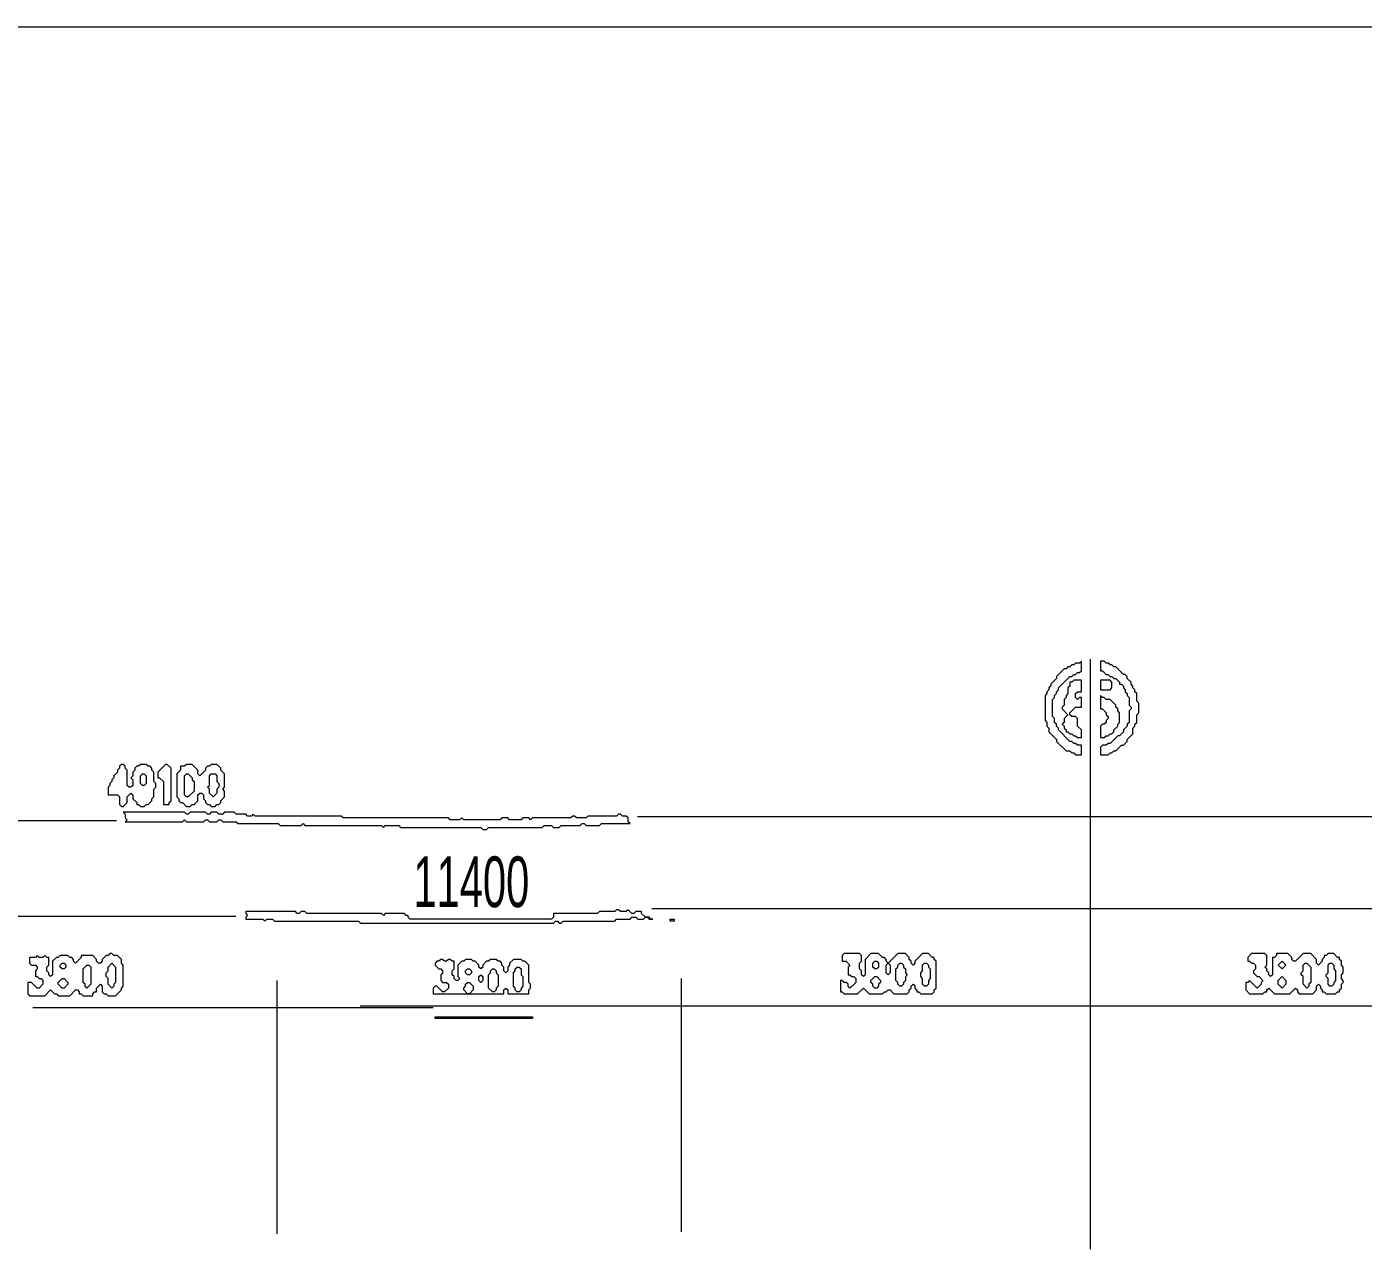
# Model space of a CAD drawing. Header units: millimetres. Extents: x 4 to 412, y 3 to 290.
# Drawn here: x 195.5 to 256.7, y 233.8 to 289.8 of the extents above; entities that cross this region are included whole.
import ezdxf

# ---------------------------------------------------------------- set-up
doc = ezdxf.new("R2010")
doc.units = ezdxf.units.MM
for name, color, linetype, lineweight in [('OCR_TEXT', 6, 'CONTINUOUS', 0), ('TRACE_STRAIGHT', 5, 'CONTINUOUS', 0), ('TRACE_TEXT_SYMBOL', 6, 'CONTINUOUS', 0)]:
    doc.layers.add(name, color=color, linetype=linetype, lineweight=lineweight)
doc.styles.add('wqy-unicode', font='wqy-unicode')

msp = doc.modelspace()

# ---------------------------------------------------------------- linework, layer by layer
at = {"layer": 'TRACE_STRAIGHT', "color": 5}
for p, q in [((119.188, 289.77), (383.528, 289.77)), ((244.217, 260.796), (244.217, 233.769)), ((110.291, 253.41), (199.614, 253.41)), ((223.479, 253.599), (322.454, 253.599)), ((224.143, 249.376), (295.84, 249.376)), ((171.922, 249.026), (205.089, 249.026)), ((206.968, 246.084), (206.968, 234.475)), ((225.473, 246.171), (225.473, 234.573)), ((195.783, 244.845), (214.119, 244.845)), ((210.779, 244.914), (298.55, 244.914))]:
    msp.add_line(p, q, dxfattribs=at)
at = {"layer": 'TRACE_TEXT_SYMBOL', "color": 6}
for points in [[(243.807, 260.709), (243.719, 260.621), (243.544, 260.621), (243.457, 260.534), (243.369, 260.534), (243.281, 260.446), (243.194, 260.446), (243.106, 260.358), (243.019, 260.358), (242.668, 260.008), (242.668, 259.921), (242.406, 259.658), (242.406, 259.57), (242.318, 259.483), (242.318, 259.395), (242.231, 259.308), (242.231, 259.22), (242.143, 259.132), (242.143, 257.994), (242.231, 257.906), (242.231, 257.731), (242.318, 257.644), (242.318, 257.468), (242.668, 257.118), (242.668, 257.031), (243.106, 256.593), (243.281, 256.593), (243.369, 256.505), (243.457, 256.505), (243.544, 256.418), (243.807, 256.418), (243.807, 256.855), (243.632, 256.855), (243.544, 256.943), (243.457, 256.943), (243.369, 257.031), (243.281, 257.031), (242.756, 257.556), (242.756, 257.644), (242.668, 257.731), (242.668, 257.819), (242.581, 257.906), (242.581, 258.082), (242.493, 258.169), (242.493, 258.957), (242.581, 259.045), (242.581, 259.132), (242.668, 259.22), (242.668, 259.308), (242.756, 259.395), (242.756, 259.483), (243.281, 260.008), (243.369, 260.008), (243.457, 260.096), (243.544, 260.096), (243.632, 260.183), (243.719, 260.183), (243.807, 260.271)], [(243.457, 259.833), (243.369, 259.745), (243.281, 259.745), (243.281, 259.57), (243.194, 259.483), (243.194, 259.22), (243.106, 259.132), (243.106, 259.045), (243.019, 258.957), (243.019, 258.695), (242.931, 258.607), (242.931, 258.519), (243.194, 258.257), (243.019, 258.082), (243.019, 257.906), (242.931, 257.819), (243.019, 257.731), (243.019, 257.644), (243.106, 257.556), (243.106, 257.468), (243.194, 257.468), (243.281, 257.381), (243.369, 257.381), (243.457, 257.293), (243.544, 257.293), (243.632, 257.206), (243.807, 257.206), (243.807, 257.556), (243.632, 257.731), (243.632, 258.082), (243.544, 258.169), (243.369, 258.169), (243.281, 258.257), (243.281, 258.344), (243.544, 258.607), (243.807, 258.607), (243.807, 259.045), (243.719, 259.045), (243.632, 258.957), (243.544, 259.045), (243.544, 259.22), (243.632, 259.308), (243.807, 259.308), (243.807, 259.833)], [(244.683, 259.833), (244.683, 259.395), (245.121, 259.395), (245.208, 259.483), (245.208, 259.745), (245.121, 259.833)], [(244.683, 259.132), (244.683, 258.519), (244.77, 258.519), (244.945, 258.344), (244.945, 258.257), (245.033, 258.169), (245.033, 258.082), (244.945, 257.994), (244.945, 257.906), (244.858, 257.819), (244.77, 257.819), (244.683, 257.731), (244.683, 257.206), (244.858, 257.206), (244.945, 257.293), (245.033, 257.293), (245.121, 257.381), (245.208, 257.381), (245.296, 257.468), (245.296, 257.556), (245.471, 257.731), (245.471, 257.819), (245.558, 257.906), (245.558, 258.344), (245.471, 258.432), (245.471, 258.519), (245.383, 258.607), (245.383, 258.695), (245.121, 258.957), (244.945, 258.957), (244.858, 259.045), (244.77, 259.045)], [(199.845, 255.98), (199.757, 255.892), (199.757, 255.805), (199.669, 255.717), (199.669, 255.629), (199.494, 255.454), (199.494, 255.367), (199.407, 255.279), (199.407, 255.192), (199.319, 255.104), (199.319, 255.016), (199.232, 254.929), (199.232, 254.579), (199.669, 254.579), (199.757, 254.491), (199.757, 254.141), (199.845, 254.053), (199.932, 254.053), (200.107, 254.228), (200.107, 254.491), (200.282, 254.666), (200.37, 254.579), (200.37, 254.403), (200.545, 254.228), (200.545, 254.141), (200.633, 254.141), (200.72, 254.053), (200.895, 254.053), (200.983, 254.141), (201.071, 254.141), (201.246, 254.316), (201.246, 254.403), (201.333, 254.491), (201.333, 254.841), (201.421, 254.929), (201.421, 255.104), (201.333, 255.192), (201.333, 255.629), (201.246, 255.717), (201.246, 255.805), (201.158, 255.892), (201.071, 255.892), (200.983, 255.98), (200.72, 255.98), (200.633, 255.892), (200.545, 255.892), (200.458, 255.805), (200.458, 255.717), (200.37, 255.629), (200.37, 255.454), (200.282, 255.367), (200.37, 255.279), (200.37, 255.016), (200.282, 254.929), (200.195, 254.929), (200.107, 255.016), (200.107, 255.717), (200.02, 255.805), (200.02, 255.892), (199.932, 255.98)], [(201.859, 255.98), (201.509, 255.629), (201.509, 255.367), (201.596, 255.367), (201.771, 255.192), (201.771, 254.141), (202.034, 254.141), (202.034, 254.228), (202.122, 254.316), (202.122, 255.805), (201.946, 255.98)], [(202.822, 255.98), (202.735, 255.892), (202.559, 255.892), (202.559, 255.717), (202.384, 255.542), (202.384, 254.491), (202.472, 254.403), (202.472, 254.316), (202.559, 254.228), (202.647, 254.228), (202.822, 254.053), (202.997, 254.053), (203.085, 254.141), (203.172, 254.141), (203.348, 254.316), (203.348, 254.579), (203.435, 254.666), (203.523, 254.666), (203.61, 254.579), (203.61, 254.403), (203.698, 254.316), (203.698, 254.228), (203.785, 254.141), (203.873, 254.141), (203.961, 254.053), (204.136, 254.053), (204.223, 254.141), (204.311, 254.141), (204.398, 254.228), (204.398, 254.316), (204.574, 254.491), (204.574, 254.754), (204.486, 254.841), (204.574, 254.929), (204.574, 255.542), (204.398, 255.717), (204.398, 255.805), (204.223, 255.98), (203.961, 255.98), (203.873, 255.892), (203.785, 255.892), (203.698, 255.805), (203.698, 255.717), (203.435, 255.454), (203.348, 255.542), (203.348, 255.717), (203.085, 255.98)], [(200.72, 255.454), (200.808, 255.542), (200.895, 255.542), (200.983, 255.454), (200.983, 255.104), (200.895, 255.016), (200.808, 255.016), (200.72, 255.104)], [(202.735, 255.454), (202.822, 255.542), (202.91, 255.542), (203.085, 255.367), (203.085, 255.279), (203.172, 255.192), (203.172, 254.754), (202.91, 254.491), (202.822, 254.491), (202.735, 254.579)], [(203.873, 255.454), (203.961, 255.542), (204.136, 255.542), (204.223, 255.454), (204.223, 255.192), (204.311, 255.104), (204.311, 254.929), (204.223, 254.841), (204.223, 254.666), (204.048, 254.491), (203.873, 254.666), (203.873, 254.841), (203.785, 254.929), (203.873, 255.016)], [(222.526, 249.324), (222.439, 249.237), (221.738, 249.237), (221.651, 249.149), (219.636, 249.149), (219.636, 248.974), (219.549, 248.886), (213.068, 248.886), (212.981, 248.974), (212.981, 249.061), (212.893, 249.061), (212.806, 249.149), (211.93, 249.149), (211.842, 249.061), (211.755, 249.149), (208.339, 249.149), (208.252, 249.237), (208.077, 249.237), (207.989, 249.149), (207.901, 249.149), (207.814, 249.237), (205.537, 249.237), (205.537, 249.149), (205.624, 249.061), (205.537, 248.974), (205.537, 248.886), (206.325, 248.886), (206.413, 248.799), (206.5, 248.886), (206.763, 248.886), (206.851, 248.799), (210.704, 248.799), (210.791, 248.711), (219.636, 248.711), (219.724, 248.799), (219.812, 248.799), (219.899, 248.711), (219.987, 248.711), (220.074, 248.799), (222.439, 248.799), (222.526, 248.886), (223.139, 248.886), (223.227, 248.974), (223.402, 248.974), (223.49, 248.886), (223.752, 248.886), (223.84, 248.974), (223.928, 248.974), (224.015, 248.886), (224.19, 248.886), (224.103, 248.886), (224.015, 248.974), (223.84, 248.974), (223.665, 249.149), (223.665, 249.237), (223.402, 249.237), (223.315, 249.149), (223.227, 249.149), (223.052, 249.324), (222.964, 249.237), (222.701, 249.237), (222.614, 249.324)], [(224.978, 248.886), (225.154, 248.886), (225.154, 248.799), (224.978, 248.799)], [(197.042, 246.784), (197.13, 246.872), (197.217, 246.872), (197.305, 246.784), (197.305, 246.697), (197.217, 246.609), (197.13, 246.609), (197.042, 246.697)], [(198.268, 246.784), (198.356, 246.784), (198.443, 246.697), (198.443, 245.909), (198.268, 245.734), (198.181, 245.821), (198.181, 245.909), (198.093, 245.996), (198.093, 246.609)], [(199.407, 246.872), (199.582, 246.697), (199.582, 245.996), (199.494, 245.909), (199.494, 245.821), (199.407, 245.734), (199.232, 245.909), (199.232, 246.171), (199.144, 246.259), (199.144, 246.434), (199.232, 246.522), (199.232, 246.697)], [(217.885, 246.609), (217.972, 246.697), (218.06, 246.697), (218.148, 246.609), (218.148, 246.347), (218.235, 246.259), (218.235, 245.821), (218.148, 245.734), (218.148, 245.646), (218.06, 245.558), (217.972, 245.558), (217.885, 245.646), (217.885, 245.734), (217.797, 245.821), (217.797, 246.434), (217.885, 246.522)], [(234.261, 246.872), (234.349, 246.96), (234.436, 246.96), (234.524, 246.872), (234.524, 246.697), (234.436, 246.609), (234.349, 246.609), (234.261, 246.697)], [(234.874, 246.784), (234.962, 246.872), (235.049, 246.784), (235.049, 246.434), (234.962, 246.347), (234.874, 246.434)], [(235.4, 246.784), (235.487, 246.872), (235.575, 246.872), (235.662, 246.784), (235.662, 246.697), (235.75, 246.609), (235.75, 246.434), (235.838, 246.347), (235.75, 246.259), (235.75, 246.084), (235.662, 245.996), (235.662, 245.909), (235.575, 245.821), (235.487, 245.821), (235.4, 245.909), (235.4, 245.996), (235.312, 246.084), (235.312, 246.609), (235.4, 246.697)], [(236.538, 246.784), (236.626, 246.872), (236.713, 246.872), (236.801, 246.784), (236.801, 246.697), (236.889, 246.609), (236.889, 246.171), (236.801, 246.084), (236.801, 245.909), (236.713, 245.821), (236.626, 245.821), (236.538, 245.909), (236.538, 246.171), (236.451, 246.259), (236.451, 246.434), (236.538, 246.522)], [(253.002, 246.96), (253.177, 246.784), (253.002, 246.609), (252.827, 246.784)], [(253.966, 246.784), (254.053, 246.872), (254.141, 246.872), (254.316, 246.697), (254.316, 245.996), (254.228, 245.909), (254.228, 245.821), (254.141, 245.734), (253.966, 245.909), (253.966, 246.259), (253.878, 246.347), (253.878, 246.434), (253.966, 246.522)], [(255.104, 246.784), (255.192, 246.872), (255.279, 246.872), (255.367, 246.784), (255.367, 246.609), (255.454, 246.522), (255.454, 246.084), (255.367, 245.996), (255.367, 245.909), (255.279, 245.821), (255.192, 245.821), (255.104, 245.909), (255.104, 246.171), (255.016, 246.259), (255.016, 246.347), (255.104, 246.434)], [(197.13, 246.171), (197.217, 246.171), (197.393, 245.996), (197.393, 245.909), (197.217, 245.734), (197.13, 245.734), (196.955, 245.909), (196.955, 245.996)], [(215.608, 246.522), (215.696, 246.609), (215.783, 246.609), (215.871, 246.522), (215.871, 246.434), (215.783, 246.347), (215.696, 246.347), (215.608, 246.434)], [(216.221, 246.259), (216.309, 246.347), (216.396, 246.259), (216.396, 246.084), (216.309, 245.996), (216.221, 246.084)], [(216.746, 246.522), (216.834, 246.609), (216.922, 246.609), (217.009, 246.522), (217.009, 246.434), (217.097, 246.347), (217.097, 245.821), (217.009, 245.734), (217.009, 245.646), (216.922, 245.558), (216.834, 245.558), (216.659, 245.734), (216.659, 246.347), (216.746, 246.434)], [(234.349, 246.259), (234.436, 246.259), (234.612, 246.084), (234.612, 245.996), (234.524, 245.909), (234.524, 245.821), (234.436, 245.734), (234.349, 245.734), (234.261, 245.821), (234.261, 245.909), (234.174, 245.996), (234.174, 246.084)], [(253.002, 246.259), (253.177, 246.084), (253.177, 245.909), (253.002, 245.734), (252.827, 245.909), (252.827, 246.084)], [(215.608, 245.909), (215.696, 245.996), (215.783, 245.996), (215.958, 245.821), (215.958, 245.646), (215.783, 245.471), (215.696, 245.471), (215.52, 245.646), (215.52, 245.734), (215.608, 245.821)], [(214.207, 244.42), (218.673, 244.42), (218.673, 244.332), (214.207, 244.332)]]:
    msp.add_lwpolyline(points, close=True, dxfattribs=at)
for points in [[(244.683, 260.709), (244.683, 260.271), (244.77, 260.271), (244.945, 260.096), (245.033, 260.096), (245.121, 260.008), (245.208, 260.008), (245.296, 259.921), (245.383, 259.921), (245.558, 259.745), (245.558, 259.658), (245.646, 259.658), (245.734, 259.57), (245.734, 259.483), (245.821, 259.395), (245.821, 259.308), (245.909, 259.22), (245.909, 259.132), (245.996, 259.045), (245.996, 258.695), (246.084, 258.607), (246.084, 258.519), (245.996, 258.432), (245.996, 257.906), (245.909, 257.819), (245.909, 257.731), (245.734, 257.556), (245.734, 257.468), (245.558, 257.293), (245.471, 257.293), (245.121, 256.943), (245.033, 256.943), (244.945, 256.855), (244.77, 256.855), (244.683, 256.768), (244.683, 256.418), (245.033, 256.418), (245.121, 256.505), (245.208, 256.505), (245.296, 256.593), (245.383, 256.593), (245.646, 256.855), (245.734, 256.855), (245.909, 257.031), (245.909, 257.118), (246.171, 257.381), (246.171, 257.644), (246.259, 257.731), (246.259, 257.819), (246.347, 257.906), (246.347, 258.257), (246.434, 258.344), (246.434, 258.782), (246.347, 258.87), (246.347, 259.22), (246.259, 259.308), (246.259, 259.395), (246.171, 259.483), (246.171, 259.57), (246.084, 259.658), (246.084, 259.745), (245.909, 259.921), (245.909, 260.008), (245.821, 260.096)], [(245.821, 260.096), (245.734, 260.096), (245.383, 260.446), (245.296, 260.446), (245.208, 260.534), (245.121, 260.534), (245.033, 260.621), (244.945, 260.621), (244.858, 260.709), (244.683, 260.709)], [(199.932, 253.79), (200.02, 253.703), (200.02, 253.528), (200.107, 253.44), (200.02, 253.353), (202.647, 253.353), (202.735, 253.44), (202.822, 253.353), (203.61, 253.353), (203.698, 253.44), (203.785, 253.44), (203.873, 253.353), (204.223, 253.353), (204.311, 253.44), (204.398, 253.44), (204.486, 253.353), (205.099, 253.353), (205.187, 253.265), (207.026, 253.265), (207.113, 253.177), (208.077, 253.177), (208.164, 253.265), (208.252, 253.177), (211.755, 253.177), (211.842, 253.09), (211.93, 253.177), (212.543, 253.177), (212.63, 253.09), (216.309, 253.09), (216.396, 253.002), (216.571, 253.002), (216.659, 253.09), (219.111, 253.09), (219.199, 253.177), (219.549, 253.177), (219.636, 253.09), (219.899, 253.09), (219.987, 253.177), (220.862, 253.177), (220.95, 253.265), (221.038, 253.265), (221.125, 253.177), (221.738, 253.177), (221.826, 253.265), (223.139, 253.265), (223.052, 253.353), (223.052, 253.528), (222.964, 253.615), (222.789, 253.615), (222.701, 253.703), (222.614, 253.703), (222.526, 253.615), (221.213, 253.615), (221.125, 253.528), (220.687, 253.528), (220.6, 253.615), (220.512, 253.615), (220.425, 253.528), (218.673, 253.528), (218.585, 253.44), (218.498, 253.528), (218.235, 253.528), (218.148, 253.44), (217.622, 253.44)], [(217.622, 253.44), (217.535, 253.528), (217.272, 253.528), (217.184, 253.44), (215.52, 253.44), (215.433, 253.528), (215.345, 253.44), (214.907, 253.44), (214.82, 253.528), (210.003, 253.528), (209.916, 253.615), (205.975, 253.615), (205.887, 253.703), (205.8, 253.615), (205.624, 253.615), (205.537, 253.703), (205.099, 253.703), (205.011, 253.79), (204.574, 253.79), (204.486, 253.703), (204.311, 253.703), (204.223, 253.79), (203.961, 253.79), (203.873, 253.703), (203.785, 253.703), (203.698, 253.79), (202.997, 253.79), (202.91, 253.703), (202.822, 253.703), (202.735, 253.79), (199.932, 253.79)], [(199.319, 247.31), (199.232, 247.222), (199.144, 247.222), (198.969, 247.047), (198.969, 246.96), (198.881, 246.872), (198.794, 246.872), (198.706, 246.96), (198.706, 247.047), (198.531, 247.222), (198.006, 247.222), (198.006, 247.135), (197.743, 246.872), (197.655, 246.96), (197.655, 247.047), (197.568, 247.135), (197.48, 247.135), (197.393, 247.222), (197.042, 247.222), (196.955, 247.135), (196.867, 247.135), (196.692, 246.96), (196.692, 246.347), (196.604, 246.259), (196.517, 246.347), (196.517, 246.434), (196.429, 246.522), (196.429, 246.697), (196.517, 246.784), (196.517, 247.135), (196.429, 247.135), (196.342, 247.222), (196.254, 247.135), (196.079, 247.135), (195.991, 247.222), (195.904, 247.135), (195.641, 247.135), (195.641, 246.872), (195.729, 246.784), (195.904, 246.784), (195.991, 246.697), (195.991, 246.609), (195.904, 246.522), (195.904, 246.259), (195.991, 246.259), (196.079, 246.171), (196.166, 246.171), (196.254, 246.084), (196.254, 245.909), (196.079, 245.734), (195.991, 245.734), (195.729, 245.996), (195.553, 245.996), (195.553, 245.471), (195.641, 245.383), (196.342, 245.383), (196.604, 245.646), (196.779, 245.471), (196.867, 245.471), (196.955, 245.383), (197.48, 245.383), (197.743, 245.646), (197.83, 245.646), (197.918, 245.558)], [(197.918, 245.558), (197.918, 245.471), (198.006, 245.471), (198.093, 245.383), (198.531, 245.383), (198.531, 245.471), (198.619, 245.558), (198.706, 245.558), (198.706, 245.734), (198.881, 245.909), (198.969, 245.821), (198.969, 245.558), (199.056, 245.471), (199.144, 245.471), (199.232, 245.383), (199.582, 245.383), (199.845, 245.646), (199.845, 245.734), (199.932, 245.821), (199.932, 246.784), (199.845, 246.872), (199.845, 247.047), (199.669, 247.222), (199.494, 247.222), (199.407, 247.31), (199.319, 247.31)], [(232.948, 247.31), (232.86, 247.222), (232.86, 246.96), (233.035, 246.96), (233.21, 246.784), (233.123, 246.697), (233.123, 246.347), (233.21, 246.347), (233.298, 246.259), (233.386, 246.259), (233.473, 246.171), (233.473, 245.996), (233.21, 245.734), (233.123, 245.821), (233.123, 245.909), (233.035, 245.996), (232.948, 245.996), (232.86, 246.084), (232.773, 246.084), (232.773, 245.558), (232.86, 245.558), (232.948, 245.471), (233.561, 245.471), (233.823, 245.734), (234.086, 245.471), (234.699, 245.471), (234.787, 245.558), (234.874, 245.558), (234.962, 245.646), (235.049, 245.646), (235.225, 245.471), (235.838, 245.471), (235.925, 245.558), (235.925, 245.646), (236.013, 245.734), (236.013, 245.821), (236.1, 245.909), (236.188, 245.821), (236.188, 245.734), (236.276, 245.646), (236.276, 245.558), (236.363, 245.558), (236.451, 245.471), (236.976, 245.471), (237.064, 245.558), (237.064, 245.646), (237.151, 245.734), (237.151, 246.96), (237.064, 247.047), (237.064, 247.135), (236.976, 247.135), (236.801, 247.31), (236.538, 247.31), (236.188, 246.96), (236.188, 246.872), (236.1, 246.784), (236.013, 246.872), (236.013, 246.96), (235.925, 247.047), (235.925, 247.135), (235.75, 247.31), (235.4, 247.31), (234.962, 246.872), (234.874, 246.96)], [(234.874, 246.96), (234.874, 247.047), (234.787, 247.135), (234.699, 247.135), (234.524, 247.31), (234.174, 247.31), (233.911, 247.047), (233.911, 246.347), (233.823, 246.259), (233.736, 246.347), (233.736, 246.522), (233.648, 246.609), (233.648, 246.872), (233.736, 246.96), (233.736, 247.222), (233.648, 247.31), (232.948, 247.31)], [(251.601, 247.31), (251.426, 247.135), (251.426, 246.96), (251.513, 246.96), (251.601, 246.872), (251.689, 246.872), (251.776, 246.784), (251.776, 246.609), (251.689, 246.522), (251.689, 246.434), (251.864, 246.259), (251.951, 246.259), (252.126, 246.084), (252.039, 245.996), (252.039, 245.909), (251.864, 245.734), (251.513, 246.084), (251.426, 245.996), (251.338, 245.996), (251.338, 245.646), (251.513, 245.471), (252.126, 245.471), (252.214, 245.558), (252.302, 245.558), (252.302, 245.646), (252.389, 245.734), (252.652, 245.471), (253.353, 245.471), (253.615, 245.734), (253.703, 245.646), (253.703, 245.558), (253.79, 245.471), (254.403, 245.471), (254.579, 245.646), (254.579, 245.821), (254.666, 245.909), (254.754, 245.821), (254.754, 245.734), (254.841, 245.646), (254.841, 245.558), (254.929, 245.558), (255.016, 245.471), (255.454, 245.471), (255.542, 245.558), (255.629, 245.558), (255.629, 245.646), (255.717, 245.734), (255.717, 245.909), (255.805, 245.996), (255.805, 246.084), (255.717, 246.171), (255.717, 246.347), (255.805, 246.434), (255.805, 246.697), (255.717, 246.784), (255.717, 246.96), (255.629, 247.047), (255.629, 247.135), (255.542, 247.135), (255.367, 247.31), (255.104, 247.31), (255.016, 247.222), (254.929, 247.222), (254.929, 247.135)], [(254.929, 247.135), (254.841, 247.047), (254.841, 246.96), (254.666, 246.784), (254.579, 246.872), (254.579, 247.047), (254.316, 247.31), (253.966, 247.31), (253.615, 246.96), (253.528, 246.96), (253.44, 247.047), (253.44, 247.135), (253.265, 247.31), (252.739, 247.31), (252.739, 247.222), (252.652, 247.135), (252.564, 247.135), (252.564, 246.347), (252.477, 246.259), (252.389, 246.347), (252.389, 246.434), (252.302, 246.522), (252.302, 246.609), (252.214, 246.697), (252.302, 246.784), (252.302, 247.222), (252.214, 247.31), (251.601, 247.31)], [(214.47, 247.047), (214.382, 246.96), (214.294, 246.96), (214.207, 246.872), (214.207, 246.784), (214.382, 246.609), (214.47, 246.609), (214.557, 246.522), (214.557, 246.434), (214.47, 246.347), (214.47, 246.084), (214.557, 245.996), (214.732, 245.996), (214.82, 245.909), (214.82, 245.734), (214.645, 245.558), (214.557, 245.558), (214.294, 245.821), (214.207, 245.821), (214.119, 245.734), (214.119, 245.471), (217.359, 245.471), (217.359, 245.646), (217.447, 245.734), (217.535, 245.646), (217.535, 245.471), (218.498, 245.471), (218.498, 245.646), (218.585, 245.734), (218.585, 245.909), (218.498, 245.996), (218.498, 246.784), (218.323, 246.96), (218.235, 246.96), (218.148, 247.047), (217.797, 247.047), (217.622, 246.872), (217.622, 246.784), (217.535, 246.697), (217.535, 246.522), (217.447, 246.434), (217.359, 246.522), (217.359, 246.697), (217.272, 246.784), (217.272, 246.872), (217.184, 246.96), (217.097, 246.96), (217.009, 247.047), (216.746, 247.047), (216.659, 246.96), (216.571, 246.96), (216.396, 246.784), (216.396, 246.697), (216.309, 246.609), (216.221, 246.697), (216.221, 246.784), (216.046, 246.96), (215.958, 246.96), (215.871, 247.047), (215.608, 247.047), (215.52, 246.96), (215.433, 246.96), (215.258, 246.784), (215.258, 246.259)], [(215.258, 246.259), (215.345, 246.171), (215.258, 246.084), (215.17, 246.084), (215.083, 246.171), (215.083, 246.259), (214.995, 246.347), (214.995, 246.522), (215.083, 246.609), (215.083, 246.96), (214.995, 246.96), (214.907, 247.047), (214.82, 247.047), (214.732, 246.96), (214.645, 246.96), (214.557, 247.047), (214.47, 247.047)]]:
    msp.add_lwpolyline(points, dxfattribs=at)

# ---------------------------------------------------------------- texts
at = {"layer": 'OCR_TEXT', "color": 6, "style": 'wqy-unicode', "width": 0.614174}
msp.add_text('11400', height=2.3225, dxfattribs=at).set_placement((213.22, 249.441))

doc.saveas('drawing.dxf')
